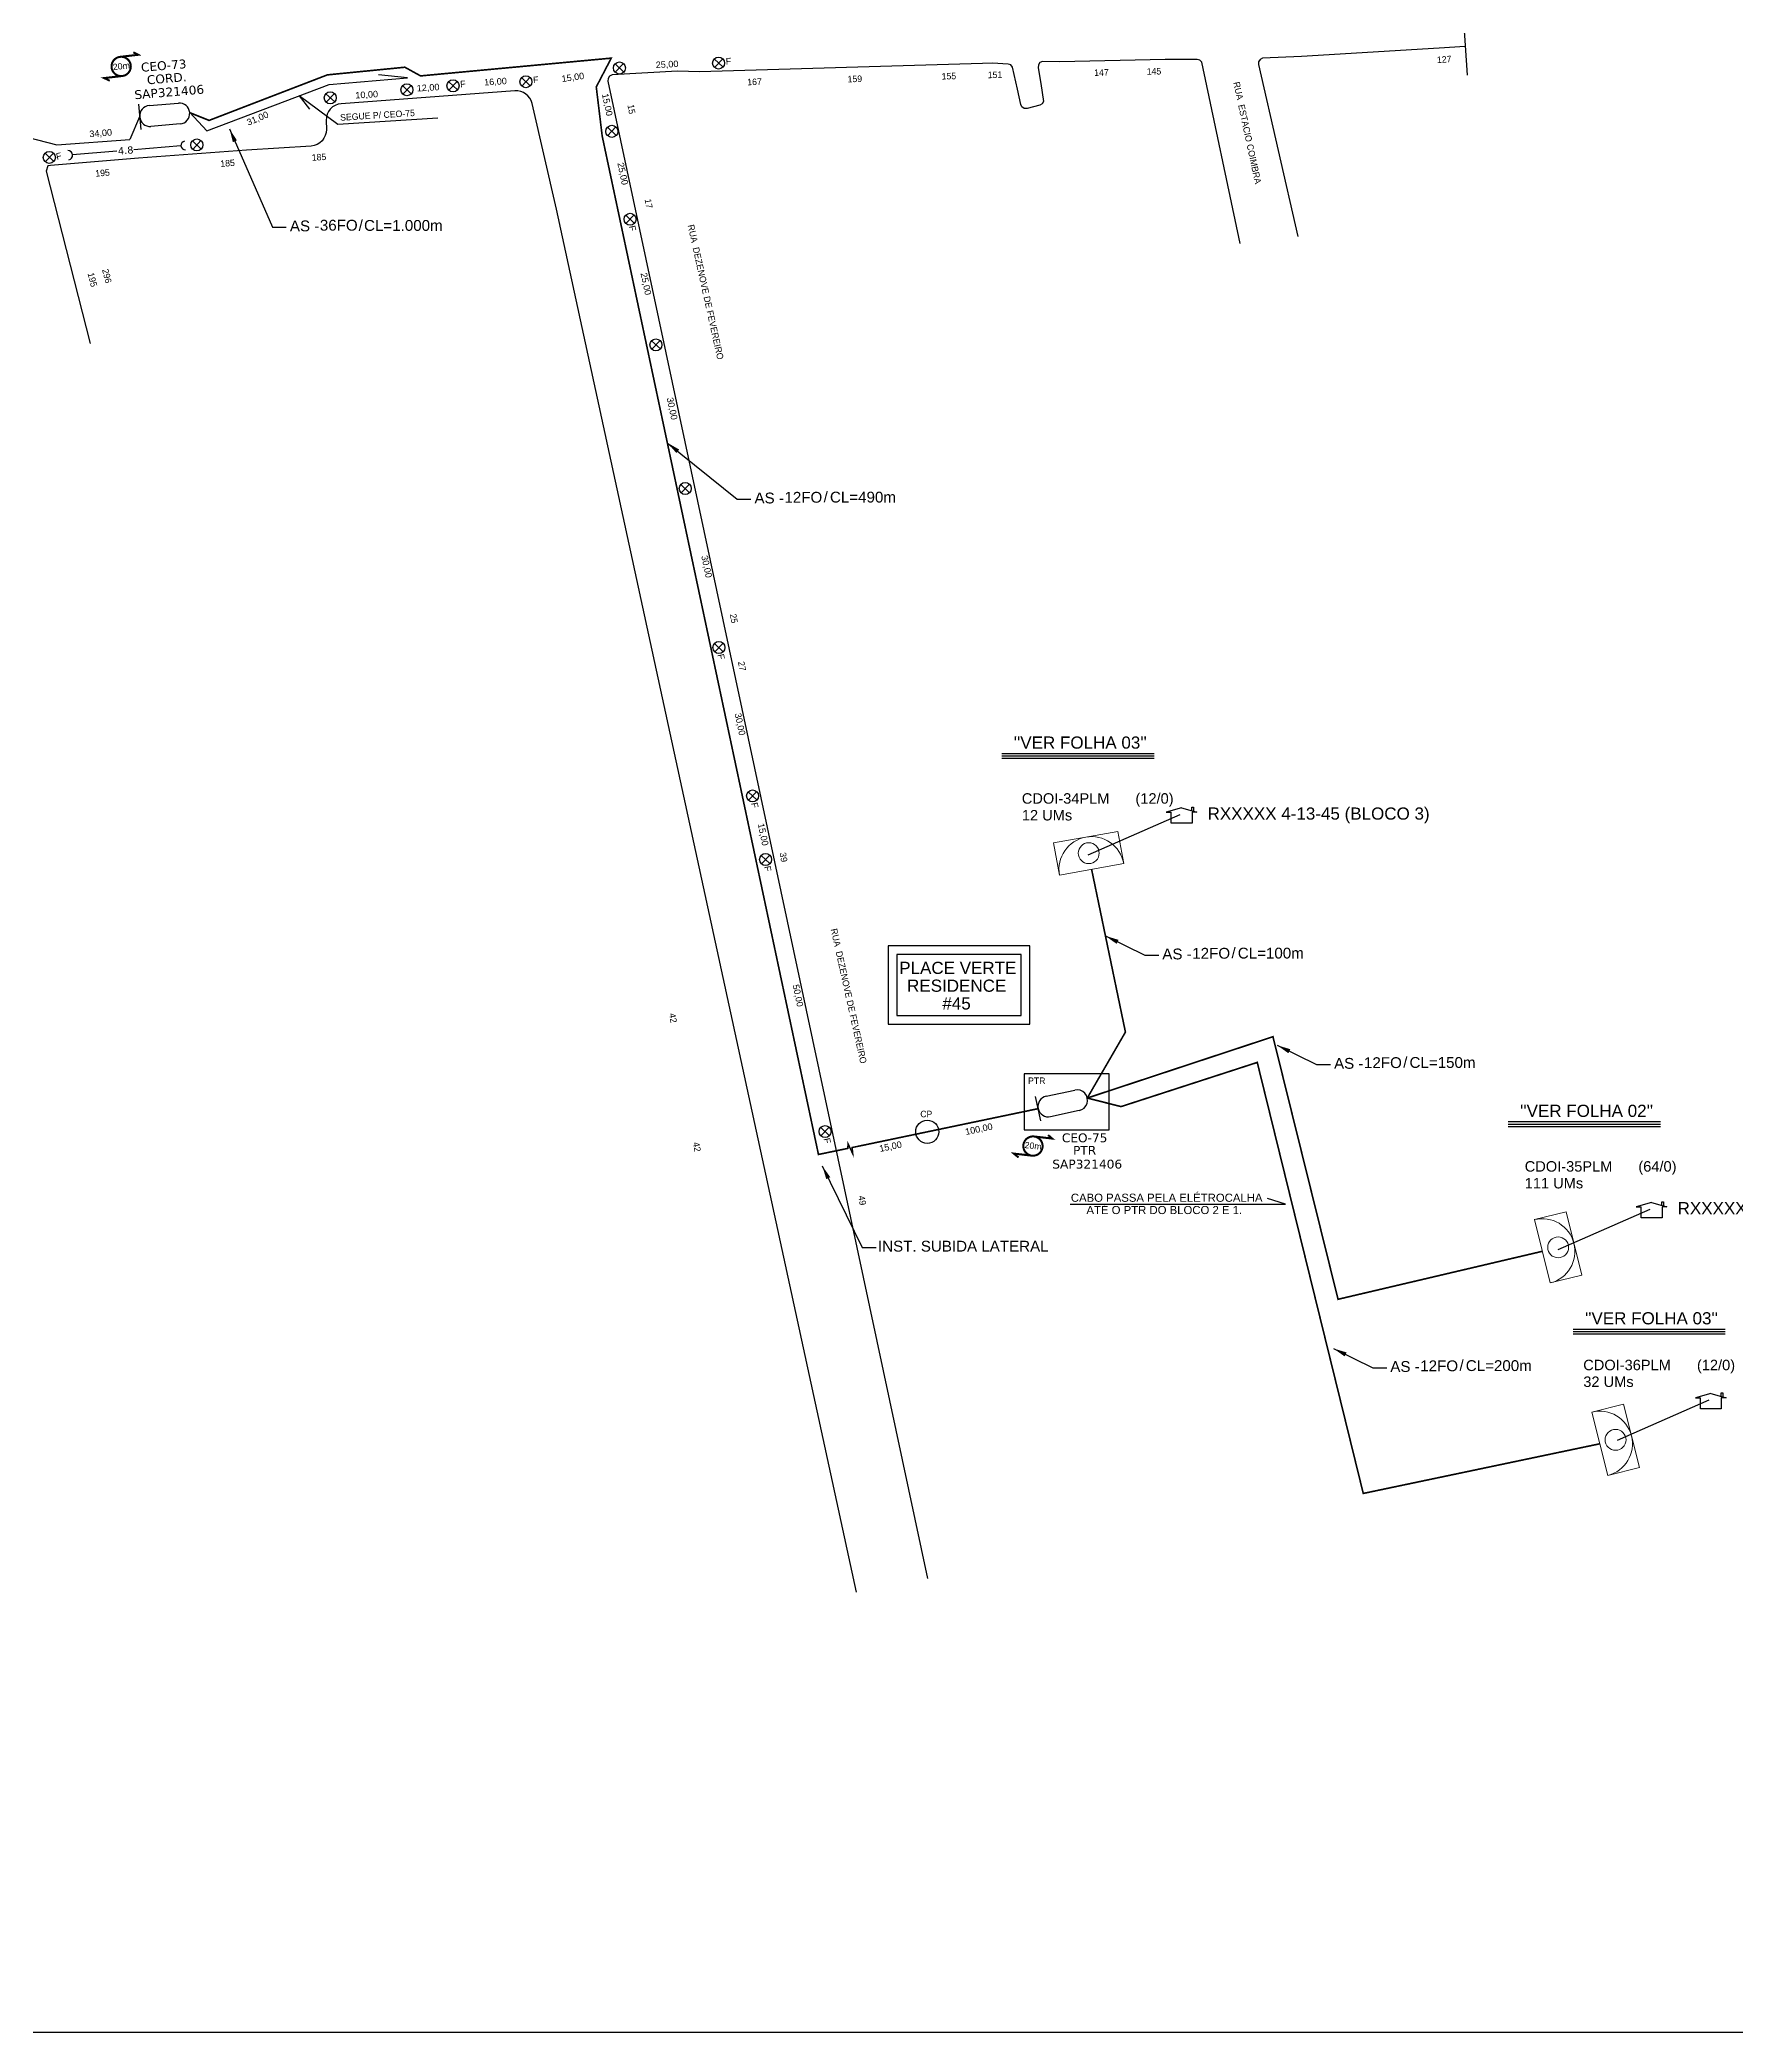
# Model space of a CAD drawing. Header units: inches. Extents: x 12732 to 16384, y 8731 to 9325.
# Drawn here: x 13991 to 14304.3, y 8730.9 to 9098.9 of the extents above; entities that cross this region are included whole.
import ezdxf
from ezdxf.enums import TextEntityAlignment as Align

# ---------------------------------------------------------------- set-up
doc = ezdxf.new("R2010")
doc.units = ezdxf.units.IN
doc.header["$MEASUREMENT"] = 0
doc.linetypes.add('DASHED', pattern=[0.75, 0.5, -0.25])
doc.layers.add("20.0-LEGENDA DOS CDO'S", color=1, linetype='Continuous', lineweight=0)
doc.layers.add('20.1-CDO_INTERIOR', color=1, linetype='Continuous', lineweight=0)
for name, color, linetype in [('20.4-CEOS', 1, 'Continuous'), ('ALINHAMENTO PREDIAL', 120, 'Continuous'), ('Cordoalha', 7, 'Continuous'), ('Legenda', 1, 'Continuous'), ('METRAGEM', 7, 'Continuous'), ('NOME LOGRADOURO', 252, 'Continuous'), ('NUMERAÇÃO', 7, 'Continuous'), ('surveys', 7, 'Continuous'), ('surveys legendas', 7, 'Continuous')]:
    doc.layers.add(name, color=color, linetype=linetype)
doc.layers.add('DROP DE CLIENTE', color=140, linetype='Continuous', plot=False)
doc.styles.add('ARIAL', font='arial.ttf')
doc.styles.add('siredit', font='verdana.ttf')
doc.linetypes.add('FENCELINE1', pattern='A,0.25,-0.1,[133,ltypeshp.shx,S=0.1,R=0,X=-0.1,Y=0],-0.1,1', length=1.45)
doc.dimstyles.new('ISO-25', dxfattribs={"dimtxt": 2.5, "dimasz": 2.5, "dimexe": 1.25, "dimexo": 0.625, "dimtad": 1, "dimtxsty": 'Standard', "dimcen": 2.5, "dimadec": 0, "dimazin": 0, "dimtfac": 1, "dimtmove": 0, "dimatfit": 3, "dimfxl": 0, "dimarcsym": 0})

# ---------------------------------------------------------------- blocks, each defined once
blk = doc.blocks.new('A$C5F901649')
at = {"layer": '20.4-CEOS', "color": 1}
for p, q in [((3.05, 5.31), (8.25, 3.78)), ((7.16, 0.08), (1.96, 1.6))]:
    blk.add_line(p, q, dxfattribs=at)
blk.add_lwpolyline([(0, 1.77), (1.31, 6.23)], dxfattribs=at)
for centre, start, end in [((2.51, 3.46), 73.631, 253.631), ((7.71, 1.93), 253.631, 73.631)]:
    blk.add_arc(centre, 1.93, start, end, dxfattribs=at)
blk = doc.blocks.new('SURVEY_SURVEY')
for p, q in [((0, 0.0000127), (-0.0000126, 0.000009)), ((-0.0000126, 0.000009), (-0.0000086, 0.000009)), ((-0.0000086, 0), (-0.0000086, 0.000009)), ((0.0000086, 0), (-0.0000086, 0)), ((0, 0.0000127), (0.0000126, 0.000009)), ((0.0000084, 0.0000132), (0.0000098, 0.0000132)), ((0.0000084, 0.0000103), (0.0000084, 0.0000132)), ((0.0000126, 0.000009), (0.0000086, 0.000009)), ((0.0000086, 0.000009), (0.0000086, 0)), ((0.0000098, 0.0000132), (0.0000098, 0.0000099))]:
    blk.add_line(p, q)

msp = doc.modelspace()

# ---------------------------------------------------------------- linework, layer by layer
at = {"color": 0, "linetype": 'FENCELINE1', "ltscale": 6}
for p, q in [((13955.45, 9089.46), (13994.17, 9079.46)), ((14021.89, 9082.09), (14044.48, 9090.62)), ((14044.48, 9090.62), (14058.91, 9091.85)), ((14058.91, 9091.85), (14053.55, 9092.41)), ((14018.71, 9085.43), (14021.89, 9082.09)), ((14009.46, 9084.65), (14007.65, 9080.48)), ((13994.17, 9079.46), (14007.65, 9080.48))]:
    msp.add_line(p, q, dxfattribs=at)
for points in [[(13680.66, 8730.9), (14519.23, 8730.9), (14519.23, 9324.9), (13680.66, 9324.9), (13680.66, 8730.9)], [(14253.06, 9116.09), (14254.65, 9092.35)], [(14064.55, 9084.39), (14046.08, 9083.26), (14038.94, 9088.53), (14040.82, 9086.08)], [(14168.74, 8967.08), (14196.82, 8967.08)], [(14168.74, 8966.63), (14196.82, 8966.63)], [(14168.74, 8966.18), (14196.82, 8966.18)], [(14262.26, 8899.08), (14290.34, 8899.08)], [(14262.26, 8898.62), (14290.34, 8898.62)], [(14262.26, 8898.17), (14290.34, 8898.17)], [(14181.33, 8883.83), (14221.12, 8883.83), (14217.78, 8884.86)], [(14274.24, 8860.76), (14302.33, 8860.76)], [(14274.24, 8860.31), (14302.33, 8860.31)], [(14274.24, 8859.85), (14302.33, 8859.85)]]:
    msp.add_lwpolyline(points)
at = {"color": 5, "const_width": 0.377, "elevation": 0.38}
msp.add_lwpolyline([(14005.85, 9095.74), (14009.19, 9096.12), (14008.3, 9096.58)], dxfattribs=at)
at = {"color": 5, "const_width": 0.377}
msp.add_lwpolyline([(14005.85, 9095.74, 1.000012), (14006.25, 9092.2, 0.999978)], format="xyb", close=True, dxfattribs=at)
at = {"color": 1, "linetype": 'FENCELINE1', "ltscale": 6, "const_width": 0.3}
for points in [[(14018.71, 9085.43), (14022.29, 9084), (14044.14, 9092.41), (14058.45, 9093.82), (14061.35, 9092.22), (14096.57, 9095.5), (14093.8, 9090.18), (14094.9, 9081.08), (14134.84, 8893.01), (14139.68, 8894.01)], [(14184.49, 8903.43), (14191.54, 8915.61), (14185.29, 8945.68)], [(14184.49, 8903.43), (14218.79, 8914.76), (14230.81, 8866.26), (14268.53, 8875.12)], [(14190.73, 8901.85), (14215.89, 8910.01), (14235.47, 8830.4), (14279.15, 8839.57)], [(14142.46, 8894.58), (14175.42, 8901.47)], [(14184.49, 8903.43), (14190.73, 8901.85)]]:
    msp.add_lwpolyline(points, dxfattribs=at)
at = {"color": 1}
for points in [[(14097.27, 9094.44), (14098.88, 9092.91)], [(14098.84, 9094.48), (14097.31, 9092.88)], [(14115.6, 9095.36), (14117.21, 9093.83)], [(14117.17, 9095.4), (14115.64, 9093.79)], [(14058.03, 9090.42), (14059.63, 9088.9)], [(14059.59, 9090.46), (14058.07, 9088.86)], [(14066.54, 9091.15), (14068.15, 9089.62)], [(14068.11, 9091.19), (14066.58, 9089.59)], [(14080.02, 9091.92), (14081.62, 9090.39)], [(14081.58, 9091.96), (14080.06, 9090.35)], [(14043.88, 9088.93), (14045.49, 9087.4)], [(14045.45, 9088.97), (14043.92, 9087.36)], [(14095.86, 9082.75), (14097.47, 9081.22)], [(14097.43, 9082.79), (14095.9, 9081.18)], [(14019.22, 9080.22), (14020.83, 9078.69)], [(14020.79, 9080.26), (14019.26, 9078.65)], [(13991.98, 9077.93), (13993.59, 9076.4)], [(13993.55, 9077.97), (13992.02, 9076.36)], [(14099.24, 9066.5), (14100.84, 9064.97)], [(14100.81, 9066.54), (14099.28, 9064.93)], [(14104.03, 9043.31), (14105.64, 9041.78)], [(14105.6, 9043.35), (14104.07, 9041.74)], [(14109.44, 9016.77), (14111.04, 9015.24)], [(14111.01, 9016.81), (14109.48, 9015.21)], [(14115.66, 8987.4), (14117.27, 8985.87)], [(14117.23, 8987.44), (14115.7, 8985.83)], [(14121.88, 8959.98), (14123.49, 8958.45)], [(14123.45, 8960.02), (14121.92, 8958.42)], [(14124.27, 8948.25), (14125.88, 8946.72)], [(14125.84, 8948.29), (14124.31, 8946.68)], [(14135.26, 8898.01), (14136.87, 8896.48)], [(14136.83, 8898.04), (14135.3, 8896.44)]]:
    msp.add_lwpolyline(points, dxfattribs=at)
at = {"color": 5}
for points, const_width in [([(14006.25, 9092.2), (14002.92, 9091.82), (14003.93, 9091.32)], 0.377), ([(14139.1, 8893.89), (14140.26, 8894.13), (14140.31, 8894.96), (14141.17, 8893.16), (14141.06, 8894.29), (14142.46, 8894.58)], 0.285)]:
    msp.add_lwpolyline(points, dxfattribs=dict(at, const_width=const_width))
for points in [[(14173.88, 8931.52), (14147.73, 8931.52), (14147.73, 8917.1), (14173.88, 8917.1)], [(14172.3, 8929.94), (14149.31, 8929.94), (14149.31, 8918.67), (14172.3, 8918.67)]]:
    msp.add_lwpolyline(points, close=True)
msp.add_lwpolyline([(14188.56, 8907.91), (14172.85, 8907.91), (14172.85, 8897.57), (14188.56, 8897.57)], close=True, dxfattribs=at)
at = {"color": 1, "const_width": 0.377}
msp.add_lwpolyline([(14174.66, 8896.33, 1.000012), (14174.26, 8892.79, 0.999978)], format="xyb", close=True, dxfattribs=at)
at = {"color": 1, "const_width": 0.377, "elevation": 0.38}
msp.add_lwpolyline([(14174.66, 8896.33), (14178, 8895.95), (14177.25, 8896.6)], dxfattribs=at)
at = {"color": 1, "const_width": 0.377}
msp.add_lwpolyline([(14174.26, 8892.79), (14170.93, 8893.17), (14171.8, 8892.46)], dxfattribs=at)
at = {"color": 1}
for centre in [(14098.08, 9093.68), (14116.4, 9094.59), (14044.68, 9088.17), (14058.83, 9089.66), (14067.34, 9090.39), (14080.82, 9091.15), (14096.67, 9081.98), (13992.78, 9077.17), (14020.02, 9079.46), (14100.04, 9065.74), (14104.83, 9042.54), (14110.24, 9016.01), (14116.46, 8986.64), (14122.68, 8959.22), (14125.08, 8947.49), (14136.06, 8897.24)]:
    msp.add_circle(centre, 1.11, dxfattribs=at)
at = {"color": 5}
msp.add_circle((14154.94, 8897.2), 2.14, dxfattribs=at)
at = {"layer": '20.1-CDO_INTERIOR', "color": 1, "lineweight": 18}
for points in [[(14190.16, 8952.69), (14178.28, 8950.54), (14179.36, 8944.61), (14191.23, 8946.76)], [(14275.85, 8870.73), (14272.92, 8882.44), (14267.07, 8880.97), (14270, 8869.27)], [(14286.47, 8835.19), (14283.53, 8846.89), (14277.68, 8845.42), (14280.62, 8833.72)]]:
    msp.add_lwpolyline(points, close=True, dxfattribs=at)
for centre in [(14184.76, 8948.65), (14271.46, 8875.85), (14282.07, 8840.3)]:
    msp.add_circle(centre, 1.93, dxfattribs=at)
for centre, start, end in [((14185.29, 8945.68), 10.2645, 190.2645), ((14268.53, 8875.12), 284.0738, 104.0738), ((14279.15, 8839.57), 284.0738, 104.0738)]:
    msp.add_arc(centre, 6.03, start, end, dxfattribs=at)
at = {"layer": '20.4-CEOS', "color": 5}
for p, q in [((14011.22, 9086.73), (14016.62, 9087.19)), ((14016.95, 9083.34), (14011.55, 9082.89))]:
    msp.add_line(p, q, dxfattribs=at)
msp.add_lwpolyline([(14009.27, 9086.97), (14009.66, 9082.33)], dxfattribs=at)
for centre, start, end in [((14011.39, 9084.81), 94.8469, 274.8469), ((14016.78, 9085.27), 274.8469, 94.8469)]:
    msp.add_arc(centre, 1.93, start, end, dxfattribs=at)
at = {"layer": 'ALINHAMENTO PREDIAL'}
for points in [[(14254.29, 9097.67), (14249.49, 9097.37), (14224.08, 9095.8), (14216.87, 9095.51), (14216.41, 9095.27), (14216.14, 9094.83), (14216.12, 9094.31), (14223.4, 9062.58)], [(14212.72, 9061.27), (14205.66, 9094.74), (14205.3, 9095.11), (14204.8, 9095.24), (14198.85, 9095.26), (14179.45, 9094.83), (14176.21, 9094.91), (14175.75, 9094.68), (14175.47, 9094.24), (14175.44, 9093.72), (14175.94, 9090.84), (14176.42, 9087.52), (14176.16, 9087.07), (14175.71, 9086.81), (14173.37, 9086.17), (14172.85, 9086.2), (14172.42, 9086.5), (14172.2, 9086.96), (14171.58, 9089.74), (14170.7, 9093.86), (14170.35, 9094.24), (14169.86, 9094.4), (14166.96, 9094.56), (14165.17, 9094.52), (14112.85, 9092.98), (14108.79, 9093.07), (14096.73, 9092.43), (14096.27, 9092.19), (14095.99, 9091.76), (14095.96, 9091.24), (14154.99, 8814.68)]]:
    msp.add_lwpolyline(points, dxfattribs=at)
for points in [[(14141.85, 8812.17), (14086.45, 9067.59), (14081.94, 9087.13, 0.369987), (14078.79, 9089.45), (14046.68, 9087.08, 0.400353), (14043.91, 9084.01), (14043.95, 9082.35)], [(14043.95, 9082.35, -0.403336), (14041.14, 9079.27), (14029.2, 9078.52), (14009.22, 9077), (13992.98, 9075.68), (13992.48, 9075.6), (13992.19, 9074.65), (14000.3, 9042.8)]]:
    msp.add_lwpolyline(points, format="xyb", dxfattribs=at)
at = {"layer": 'Cordoalha'}
for p, q in [((14005.23, 9078.29), (13997.07, 9077.64)), ((14017.09, 9079.29), (14008.41, 9078.56))]:
    msp.add_line(p, q, dxfattribs=at)
for centre, radius, start, end in [((13996.21, 9077.56), 0.864, 279.7193, 90.8111), ((14017.86, 9079.36), 0.787, 96.2408, 274.2896)]:
    msp.add_arc(centre, radius, start, end, dxfattribs=at)
at = {"layer": 'DROP DE CLIENTE'}
for points in [[(14184.65, 8948.37), (14201.62, 8955.82)], [(14271.47, 8875.48), (14288.43, 8882.93)], [(14282.4, 8840.21), (14299.36, 8847.66)]]:
    msp.add_lwpolyline(points, dxfattribs=at)

# ---------------------------------------------------------------- block references
at = {"rotation": 28.53639522228521}
msp.add_blockref('A$C5F901649', (14176.76, 8897.64), dxfattribs=at)
at = {"layer": 'surveys', "color": 255, "xscale": 224825.4377188987, "yscale": 224825.4377188987, "zscale": 224825.4377188987}
for p in [(14201.92, 8954.19), (14288.73, 8881.31), (14299.66, 8846.03)]:
    msp.add_blockref('SURVEY_SURVEY', p, dxfattribs=at)

# ---------------------------------------------------------------- texts
at = {"color": 5, "style": 'ARIAL'}
msp.add_text('20m', height=1.162, rotation=6.4995, dxfattribs=at).set_placement((14004.57, 9093.26))
at = {"color": 1, "style": 'ARIAL'}
for s, height, rotation, p in [('F', 1.2, 3.6242, (14117.75, 9094.31)), ('F', 1.2, 3.6242, (14068.69, 9090.1)), ('F', 1.2, 3.6242, (14082.16, 9090.87)), ('F', 1.2, 13.1569, (13994.17, 9076.71)), ('F', 1.2, 281.8738, (14099.81, 9064.45)), ('F', 1.2, 281.8738, (14116.18, 8985.32)), ('F', 1.2, 281.8738, (14122.4, 8957.9)), ('F', 1.2, 281.8738, (14124.79, 8946.17)), ('F', 1.2, 281.8738, (14135.78, 8895.92)), ('20m', 1.162, 353.5317, (14172.86, 8894.21))]:
    msp.add_text(s, height=height, rotation=rotation, dxfattribs=at).set_placement(p)
at = {"linetype": 'DASHED', "ltscale": 2, "style": 'ARIAL'}
for s, p in [('AS -', (14039.93, 9064.51)), ('36FO', (14046.24, 9064.64)), ('/', (14050.3, 9064.6)), ('CL=1.000m', (14058.17, 9064.6)), ('/', (14136.19, 9014.47)), ('AS -', (14125.74, 9014.26)), ('12FO', (14132.05, 9014.39)), ('CL=490m', (14143.06, 9014.42)), ('AS -', (14201.07, 8930.04)), ('12FO', (14207.38, 8930.17)), ('/', (14211.52, 8930.25)), ('CL=100m', (14218.39, 8930.2)), ('AS -', (14232.79, 8909.84)), ('12FO', (14239.1, 8909.97)), ('/', (14243.24, 8910.05)), ('CL=150m', (14250.11, 8910)), ('INST. SUBIDA LATERAL', (14161.59, 8876.07)), ('AS -', (14243.18, 8853.84)), ('12FO', (14249.49, 8853.97)), ('/', (14253.63, 8854.06)), ('CL=200m', (14260.5, 8854.01))]:
    msp.add_text(s, height=2, dxfattribs=at).set_placement(p, align=Align.MIDDLE_CENTER)
at = {"color": 5}
for s, p in [('PTR', (14173.56, 8906.03)), ('CP', (14153.64, 8899.88))]:
    msp.add_text(s, height=1.2, dxfattribs=at).set_placement(p)
at = {"layer": "20.0-LEGENDA DOS CDO'S", "color": 1, "style": 'ARIAL'}
for s, p in [('CDOI-34PLM', (14172.4, 8957.8)), ('12 UMs', (14172.41, 8954.7)), ('CDOI-35PLM', (14265.29, 8889.84)), ('111 UMs', (14265.29, 8886.74)), ('CDOI-36PLM', (14276.1, 8853.16)), ('32 UMs', (14276.11, 8850.07))]:
    msp.add_text(s, height=1.931, dxfattribs=at).set_placement(p)
for s, p in [('       (12/0)', (14194.29, 8957.8)), ('       (64/0)', (14287.18, 8889.84)), ('       (12/0)', (14298, 8853.16))]:
    msp.add_text(s, height=1.931, dxfattribs=at).set_placement(p, align=Align.CENTER)
at = {"layer": '20.4-CEOS', "color": 5, "style": 'siredit'}
for tag, text, p in [('CEO-73', 'CEOSXXX', (14013.83, 9094.95)), ('CORD.', 'CS-XXXX', (14014.39, 9092.58))]:
    msp.add_attdef(tag, text=text, height=1.636, rotation=4.723, dxfattribs=at).set_placement(p, align=Align.TOP_CENTER)
msp.add_attdef('SAP321406', text='', height=1.64, rotation=4.723, dxfattribs=at).set_placement((14014.93, 9089.25), align=Align.MIDDLE_CENTER)
at = {"layer": '20.4-CEOS', "color": 1, "style": 'siredit'}
for tag, text, p in [('CEO-75', 'CEOSXXX', (14184, 8896.9)), ('PTR', 'CS-XXXX', (14184, 8894.6))]:
    msp.add_attdef(tag, text=text, height=1.636, dxfattribs=at).set_placement(p, align=Align.TOP_CENTER)
msp.add_attdef('SAP321406', text='', height=1.64, dxfattribs=at).set_placement((14184.48, 8891.23), align=Align.MIDDLE_CENTER)
at = {"layer": 'Legenda', "color": 0, "style": 'siredit'}
msp.add_attdef('4.8', text='CL=XXm', height=1.318, rotation=4.8102, dxfattribs=at).set_placement((14006.88, 9078.46), align=Align.MIDDLE_CENTER)
at = {"layer": 'METRAGEM', "color": 3, "style": 'ARIAL'}
for s, rotation, p in [('15,00', 8.3249, (14087.49, 9091.07)), ('25,00', 3.0685, (14104.81, 9093.65)), ('10,00', 3.6242, (14049.34, 9088.03)), ('12,00', 3.6242, (14060.68, 9089.33)), ('16,00', 3.6242, (14073.13, 9090.44)), ('31,00', 23.0729, (14029.55, 9083)), ('15,00', 281.8738, (14094.83, 9088.83)), ('34,00', 4.6468, (14000.22, 9080.89)), ('25,00', 281.8738, (14097.69, 9076.09)), ('25,00', 281.8738, (14101.97, 9055.75)), ('30,00', 281.8738, (14106.81, 9032.7)), ('30,00', 281.8738, (14113.19, 9003.52)), ('30,00', 281.8738, (14119.35, 8974.41)), ('15,00', 281.8738, (14123.62, 8954.05)), ('50,00', 281.8738, (14130.05, 8924.29)), ('100,00', 11.6622, (14162.08, 8896.6)), ('15,00', 11.6622, (14146.22, 8893.47))]:
    msp.add_text(s, height=1.2, rotation=rotation, dxfattribs=at).set_placement(p)
at = {"layer": 'NOME LOGRADOURO'}
for s, rotation, p in [('RUA  ESTACIO COIMBRA', 282.0981, (14211.45, 9091)), ('RUA  DEZENOVE DE FEVEREIRO', 282.4943, (14110.67, 9064.62)), ('RUA  DEZENOVE DE FEVEREIRO', 282.4943, (14137.09, 8934.6))]:
    msp.add_text(s, height=1.2, rotation=rotation, dxfattribs=at).set_placement(p)
at = {"layer": 'NUMERAÇÃO'}
for s, rotation, p in [('155', 1.6868, (14157.61, 9091.54)), ('151', 1.2808, (14166.12, 9091.79)), ('147', 1.2704, (14185.79, 9092.22)), ('145', 1.2704, (14195.49, 9092.43)), ('127', 3.5557, (14249.12, 9094.59)), ('167', 1.6868, (14121.71, 9090.49)), ('159', 1.6868, (14140.24, 9091.03)), ('SEGUE P/ CEO-75', 3.626, (14046.53, 9083.93)), ('15', 280.2842, (14099.55, 9086.85)), ('195', 4.6492, (14001.32, 9073.6)), ('185', 4.3527, (14024.41, 9075.4)), ('185', 3.626, (14041.29, 9076.53)), ('17', 280.2842, (14102.73, 9069.41)), ('296', 284.2483, (14002.51, 9056.41)), ('195', 284.2483, (13999.84, 9055.73)), ('25', 280.2842, (14118.46, 8992.78)), ('27', 280.2842, (14119.97, 8983.97)), ('39', 280.2842, (14127.65, 8948.68)), ('42', 280.2842, (14107.23, 8918.99)), ('42', 280.2842, (14111.64, 8895.18)), ('49', 280.2842, (14142.18, 8885.29))]:
    msp.add_text(s, height=1.2, rotation=rotation, dxfattribs=at).set_placement(p)
at = {"layer": 'surveys legendas', "color": 0, "style": 'ARIAL'}
for s, height, p in [("''VER FOLHA 03''", 2.2483, (14170.92, 8967.96)), ('RXXXXX 4-13-45 (BLOCO 3)', 2.2483, (14206.71, 8954.85)), ('PLACE VERTE ', 2.2483, (14149.76, 8926.35)), ('RESIDENCE', 2.248, (14151.21, 8923.06)), ('#45', 2.248, (14157.73, 8919.78)), ("''VER FOLHA 02''", 2.2483, (14264.44, 8899.95)), ('CABO PASSA PELA ELÉTROCALHA ', 1.5, (14181.46, 8884.27)), ('ATÉ O PTR DO BLOCO 2 E 1.', 1.5, (14184.34, 8882)), ('RXXXXX 12-111-45 (BLOCO 2)', 2.2483, (14293.53, 8881.96)), ("''VER FOLHA 03''", 2.2483, (14276.42, 8861.63))]:
    msp.add_text(s, height=height, dxfattribs=at).set_placement(p)

# ---------------------------------------------------------------- leaders
at = {"ltscale": 10}
for points in [[(14026.06, 9082.43), (14033.99, 9064.29), (14036.55, 9064.29)], [(14106.92, 9024.46), (14119.8, 9014.04), (14122.37, 9014.04)], [(14187.85, 8933.37), (14195.13, 8929.82), (14197.7, 8929.82)], [(14219.57, 8913.17), (14226.85, 8909.63), (14229.42, 8909.63)], [(14135.55, 8890.88), (14142.94, 8875.85), (14145.5, 8875.85)], [(14229.96, 8857.17), (14237.24, 8853.63), (14239.81, 8853.63)]]:
    msp.add_leader(points, dimstyle='ISO-25', override={"dimgap": 0.625, "dimtad": 0}, dxfattribs=at)

doc.saveas('drawing.dxf')
